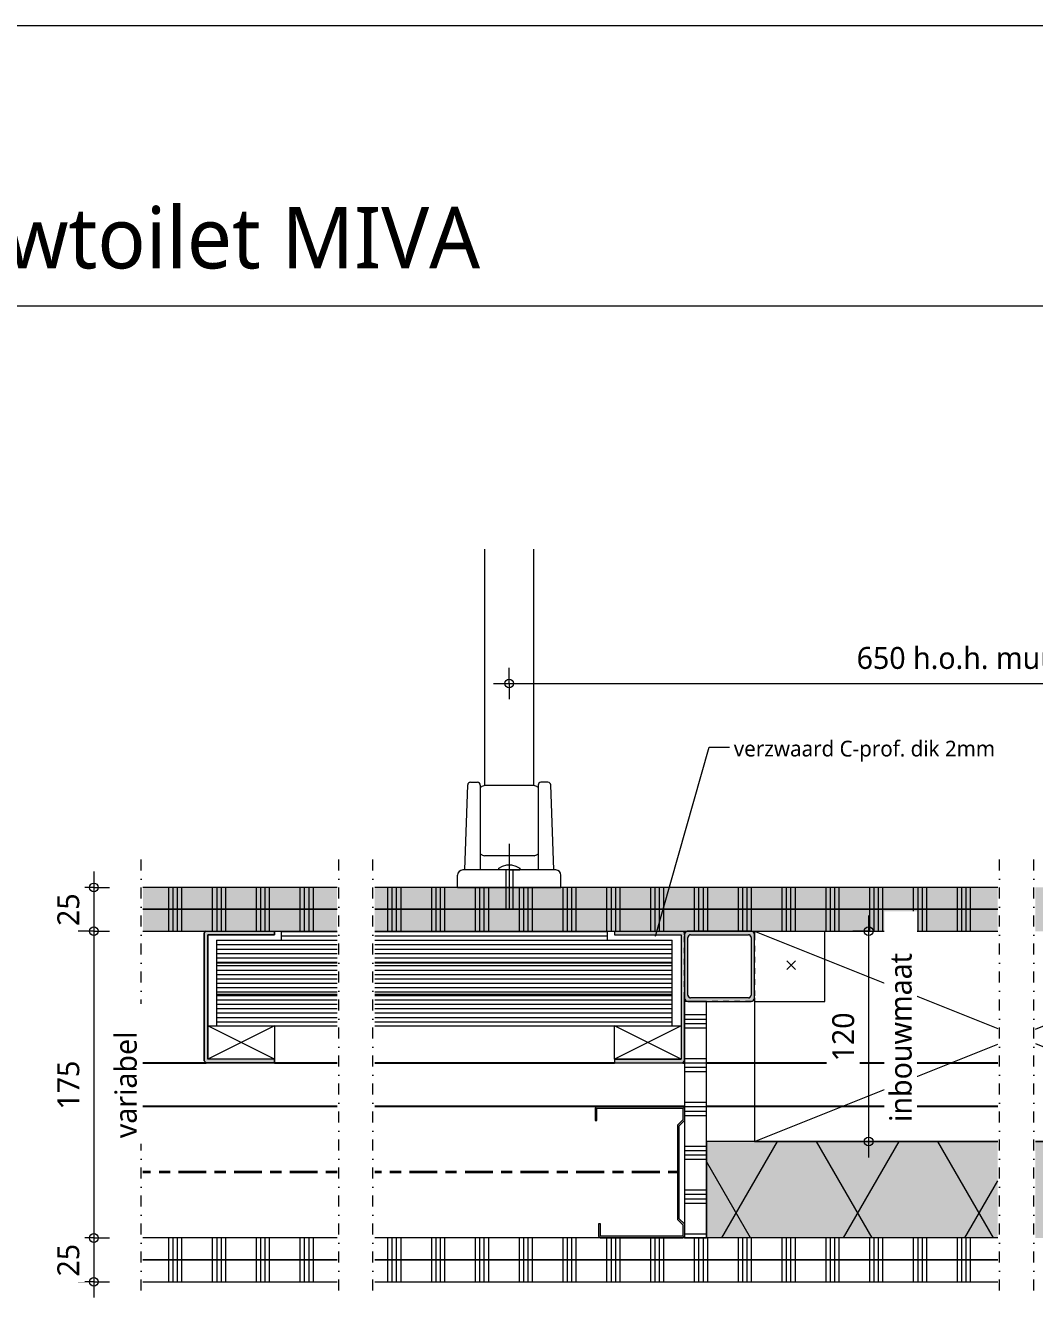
# Model space of a CAD drawing. Header units: millimetres. Extents: x -617 to 12931, y -7813 to -1363.
# Drawn here: x 2331 to 2907, y -5569 to -4843 of the extents above; entities that cross this region are included whole.
import ezdxf

# ---------------------------------------------------------------- set-up
doc = ezdxf.new("R2010")
doc.units = ezdxf.units.MM
for name, pattern in [('Center', [31.750000000000007, 6.350000000000001, -4.762500000000001, 15.875, -4.762500000000001]), ('Dash', [6.35, 3.175, -3.175]), ('Dash dot', [15.875000000000004, 6.350000000000001, -4.762500000000001, 0, -4.762500000000001])]:
    doc.linetypes.add(name, pattern=pattern)
for name, color, linetype, lineweight in [('A-ANNO-DIMS', 211, 'Continuous', 13), ('A-ANNO-DIMS-5', 211, 'Continuous', 13), ('A-ANNO-IDEN', 131, 'Continuous', 18), ('A-DETL', 90, 'Continuous', 13), ('A-DETL-CNTR', 5, 'Center', 35), ('A-DETL-GENF', 92, 'Continuous', 18), ('A-DETL-GENF-HDLN', 1, 'Dash', 18), ('A-DETL-MBND', 5, 'Continuous', 25), ('G-ANNO-TEXT', 231, 'Continuous', 13)]:
    doc.layers.add(name, color=color, linetype=linetype, lineweight=lineweight)
doc.styles.add('Segoe UI_2', font='segoeui.ttf', dxfattribs={"height": 8.999999999999998})
doc.styles.add('Segoe UI_3', font='segoeui.ttf', dxfattribs={"height": 12.5})
doc.styles.add('Segoe UI_6', font='segoeui.ttf', dxfattribs={"height": 35})
doc.dimstyles.new('2_5_mm', dxfattribs={"dimscale": 304.8, "dimtxt": 13.09204931972789, "dimasz": 0.0164041994750656, "dimexe": 0.0295275590551181, "dimexo": 0.0625, "dimgap": 0.0147637795275591, "dimtad": 1, "dimdec": 0, "dimzin": 0, "dimdsep": 46, "dimtxsty": 'Segoe UI_3', "dimblk1": 'DOTBLANK', "dimblk2": 'DOTBLANK', "dimsah": 1, "dimcen": 0.09, "dimdle": 0.0295275590551181, "dimazin": 0, "dimtfac": 1, "dimtdec": 4, "dimtix": 1, "dimtmove": 0, "dimatfit": 3, "dimfxl": 0.0295275590551181, "dimfxlon": 1, "dimtvp": 1, "dimtfill": 1, "dimtolj": 1, "dimtzin": 0, "dimarcsym": 2})

# ---------------------------------------------------------------- blocks, each defined once
blk = doc.blocks.new('42 isolatie - Type 1-3760038-22_1 Principedetails metalstud')
at = {"layer": 'A-DETL-GENF'}
h = blk.add_hatch(color=256, dxfattribs=at)
h.paths.add_polyline_path([(81.23660799293215, -55.80000000000518), (166.5424263737017, -55.80000000000518), (166.5424263737012, -0.8000000000073981), (0.2784116088565995, -0.8000000000073981), (0.2784116088571409, -55.80000000000572)])
h.paths.add_polyline_path([(188.0284116088561, -55.80000000000463), (355.5463128702176, -55.8000000000041), (355.5463128702165, -0.8000000000073981), (188.0284116088556, -0.8000000000068567)])
at = {"layer": 'A-DETL-GENF', "lineweight": 13}
h = blk.add_hatch(dxfattribs=at)
h.set_pattern_fill('FP_2', color=256, style=0, pattern_type=2)
h.set_pattern_definition([(300, (0, -60.8), (-51.96152422706632, -30.00000000000001), []), (240, (0, -60.8), (-51.96152422706632, 29.99999999999999), [])])
h.paths.add_polyline_path([(81.23660799293215, -55.80000000000518), (166.5424263737017, -55.80000000000518), (166.5424263737012, -0.8000000000073981), (0.2784116088538923, -0.8000000000073981), (0.2784116088571409, -55.80000000000572)])
h.paths.add_polyline_path([(188.0284116088561, -55.80000000000463), (355.5463128702176, -55.8000000000041), (355.5463128702149, -0.8000000000073981), (188.0284116088556, -0.8000000000068567)])
at = {"layer": 'A-DETL-GENF'}
for p, q in [((166.5424263736978, -0.8000000000007149), (0.2784116088534862, -0.8000000000007149)), ((0.2784116088534862, -0.8000000000007149), (0.2784116088541686, -55.80000000000005)), ((166.542426373698, -0.8000000000007149), (0.2784116088509144, -0.8000000000007149)), ((355.5463128702135, -0.8000000000007149), (188.0284116088524, -0.8000000000007149)), ((355.5463128702111, -0.8000000000007149), (188.0284116088526, -0.8000000000007149)), ((355.5463128702144, -55.79999999999752), (355.5463128702135, -0.8000000000007149))]:
    blk.add_line(p, q, dxfattribs=at)
blk = doc.blocks.new('20 klos p - Achterliggend-4383761-22_1 Principedetails metalstud')
at = {"layer": 'A-DETL-GENF'}
for p, q in [((0, 120.0000000000004), (0, 117.9999999999968)), ((0, 120.0000000000004), (138.7640147648431, 64.49439409406284)), ((160.2499999999968, 64.0999999999991), (299.9999999999993, 120.0000000000004)), ((299.9999999999993, 117.9999999999944), (299.9999999999993, 120.0000000000004)), ((0, 82.0000000000007), (0, 0)), ((299.9999999999993, 0), (299.9999999999993, 82.0000000000007)), ((0, 0), (138.7640147648431, 55.50560590593755)), ((160.2499999999968, 55.90000000000129), (299.9999999999993, 0)), ((0, 0), (138.7640147648413, 0)), ((160.2499999999968, 0), (299.9999999999993, 0))]:
    blk.add_line(p, q, dxfattribs=at)
blk = doc.blocks.new('40  gipsplaat - vochtbestendig D12_5-2957577-22_1 Principedetails metalstud')
at = {"layer": 'A-DETL-GENF'}
h = blk.add_hatch(color=256, dxfattribs=at)
h.paths.add_polyline_path([(999.0000000000035, -6.4972e-12), (999.0000000000035, 12.49999999999391), (887.2500000000028, 12.49999999999445), (887.2500000000028, -6.4972e-12)])
h.paths.add_polyline_path([(756.089242074614, -7.0386e-12), (865.7640147648486, -6.4972e-12), (865.7640147648486, 12.49999999999445), (510.2500000000025, 12.49999999999391), (510.2500000000025, -6.4972e-12), (638.5455601777691, -7.0386e-12)])
h.paths.add_polyline_path([(403.4581963840786, -7.0386e-12), (488.7640147648482, -6.4972e-12), (488.7640147648482, 12.49999999999391), (133.2500000000027, 12.49999999999391), (133.2500000000027, -7.0386e-12), (285.9145144872336, -6.4972e-12)])
h.paths.add_polyline_path([(111.7640147648478, -7.0386e-12), (111.7640147648478, 12.49999999999391), (1.000000000002479, 12.49999999999445), (1.000000000002479, -6.4972e-12)])
at = {"layer": 'A-DETL-GENF', "lineweight": 13}
h = blk.add_hatch(dxfattribs=at)
h.set_pattern_fill('FP_515', color=256, style=0, pattern_type=2)
h.set_pattern_definition([(90, (-2387.125, 5347.425999999999), (-25, 1.5e-15), []), (90, (-2384.625, 5347.425999999999), (-25, 1.5e-15), []), (90, (-2382.125, 5347.425999999999), (-25, 1.5e-15), []), (90, (-2379.625, 5347.425999999999), (-25, 1.5e-15), [])])
h.paths.add_polyline_path([(999.0000000000035, -6.4972e-12), (999.0000000000035, 12.49999999999391), (887.2500000000028, 12.49999999999445), (887.2500000000028, -6.4972e-12)])
h.paths.add_polyline_path([(756.089242074614, -7.0386e-12), (865.7640147648486, -6.4972e-12), (865.7640147648486, 12.49999999999445), (510.2500000000025, 12.49999999999391), (510.2500000000025, -6.4972e-12), (638.5455601777691, -7.0386e-12)])
h.paths.add_polyline_path([(403.4581963840786, -7.0386e-12), (488.7640147648482, -6.4972e-12), (488.7640147648482, 12.49999999999391), (133.2500000000027, 12.49999999999391), (133.2500000000027, -7.0386e-12), (285.9145144872336, -6.4972e-12)])
h.paths.add_polyline_path([(111.7640147648478, -7.0386e-12), (111.7640147648478, 12.49999999999391), (1.000000000002479, 12.49999999999445), (1.000000000002479, -6.4972e-12)])
at = {"layer": 'A-DETL-GENF'}
for p, q in [((111.7640147648452, 12.50000000000054), (0.9999999999997726, 12.50000000000054)), ((111.7640147648452, 12.50000000000054), (0.9999999999997726, 12.50000000000054)), ((488.7640147648449, 12.50000000000054), (133.2499999999999, 12.50000000000054)), ((488.7640147648447, 12.50000000000054), (133.2499999999999, 12.50000000000054)), ((0.9999999999997251, 0), (111.7640147648452, 0)), ((133.2499999999998, 0), (488.764014764845, 0))]:
    blk.add_line(p, q, dxfattribs=at)
blk = doc.blocks.new('40  gipsplaat - D12_5-2957578-22_1 Principedetails metalstud')
at = {"layer": 'A-DETL-GENF', "lineweight": 13}
h = blk.add_hatch(dxfattribs=at)
h.set_pattern_fill('FP_516', color=256, style=0, pattern_type=2)
h.set_pattern_definition([(90, (-2387.125, 5559.925999999999), (-25, 1.5e-15), []), (90, (-2384.625, 5559.925999999999), (-25, 1.5e-15), []), (90, (-2382.125, 5559.925999999999), (-25, 1.5e-15), []), (90, (-2379.625, 5559.925999999999), (-25, 1.5e-15), [])])
h.paths.add_polyline_path([(999.0000000000045, -6.4972e-12), (999.0000000000045, 12.49999999999391), (887.2500000000041, 12.49999999999445), (887.2500000000041, -6.4972e-12)])
h.paths.add_polyline_path([(865.7640147648495, -7.0386e-12), (865.7640147648495, 12.49999999999337), (510.2500000000036, 12.49999999999445), (510.2500000000036, -6.4972e-12)])
h.paths.add_polyline_path([(488.7640147648492, -6.4972e-12), (488.7640147648492, 12.49999999999445), (133.2500000000038, 12.49999999999391), (133.2500000000038, -7.0386e-12), (403.4581963840796, -7.0386e-12)])
h.paths.add_polyline_path([(111.7640147648488, -7.0386e-12), (111.7640147648488, 12.49999999999391), (1.000000000003562, 12.49999999999445), (1.000000000003562, -6.4972e-12)])
at = {"layer": 'A-DETL-GENF'}
for p, q in [((111.7640147648467, 12.50000000000054), (1.000000000001396, 12.50000000000054)), ((488.7640147648458, 12.50000000000054), (133.2500000000011, 12.50000000000054)), ((1.000000000001417, 0), (111.7640147648467, 0)), ((1.000000000001417, 0), (111.7640147648467, 0)), ((133.2500000000012, 0), (488.7640147648458, 0)), ((133.2500000000013, 0), (488.764014764846, 0))]:
    blk.add_line(p, q, dxfattribs=at)
blk = doc.blocks.new('40  gipsplaat - D12_5-V419-22_1 Principedetails metalstud')
at = {"layer": 'A-DETL-GENF', "lineweight": 13}
h = blk.add_hatch(dxfattribs=at)
h.set_pattern_fill('FP_517', color=256, style=0, pattern_type=2)
h.set_pattern_definition([(90, (-2387.125, 5547.425999999999), (-25, 1.5e-15), []), (90, (-2384.625, 5547.425999999999), (-25, 1.5e-15), []), (90, (-2382.125, 5547.425999999999), (-25, 1.5e-15), []), (90, (-2379.625, 5547.425999999999), (-25, 1.5e-15), [])])
h.paths.add_polyline_path([(999.0000000000045, -7.0386e-12), (999.0000000000045, 12.49999999999391), (887.2500000000041, 12.49999999999391), (887.2500000000041, -7.0386e-12)])
h.paths.add_polyline_path([(865.7640147648495, -7.5801e-12), (865.7640147648495, 12.49999999999337), (510.2500000000036, 12.49999999999391), (510.2500000000036, -7.0386e-12), (739.0140147648492, -7.5801e-12)])
h.paths.add_polyline_path([(403.4581963840796, -7.5801e-12), (488.7640147648492, -7.0386e-12), (488.7640147648492, 12.49999999999391), (133.2500000000038, 12.49999999999445), (133.2500000000038, -6.4972e-12), (322.5000000000047, -6.4972e-12)])
h.paths.add_polyline_path([(111.7640147648488, -6.4972e-12), (111.7640147648488, 12.49999999999445), (1.000000000003562, 12.49999999999391), (1.000000000003562, -7.0386e-12)])
at = {"layer": 'A-DETL-GENF'}
for p, q in [((111.7640147648466, 12.50000000000054), (1.000000000001396, 12.50000000000054)), ((111.7640147648466, 12.50000000000054), (1.000000000001396, 12.50000000000054)), ((262.0000000000008, 12.50000000000054), (133.2500000000011, 12.50000000000054)), ((262.000000000001, 12.50000000000054), (133.250000000001, 12.50000000000054)), ((270.0000000000011, 12.50000000000054), (262.0000000000008, 12.50000000000054)), ((309.0000000000007, 12.50000000000054), (270.0000000000011, 12.50000000000054)), ((310.0000000000012, 12.50000000000054), (309.0000000000015, 12.50000000000054)), ((310.0000000000014, 12.50000000000054), (309.0000000000017, 12.50000000000054)), ((322.5000000000012, 12.50000000000054), (310.0000000000012, 12.50000000000054)), ((488.7640147648458, 12.50000000000054), (322.5000000000012, 12.50000000000054)), ((488.764014764846, 12.50000000000054), (322.5000000000012, 12.50000000000054)), ((1.000000000001417, 0), (111.7640147648467, 0)), ((1.000000000001417, 0), (111.7640147648467, 0)), ((133.2500000000012, 0), (488.7640147648458, 0)), ((133.2500000000013, 0), (488.764014764846, 0))]:
    blk.add_line(p, q, dxfattribs=at)
blk = doc.blocks.new('22 metalstud profiel - 75 mm vert-V369-22_1 Principedetails metalstud')
at = {"layer": 'A-DETL-GENF'}
blk.add_hatch(color=256, dxfattribs=at).paths.add_polyline_path([(37.50000000000393, -0.9999999999846124), (36.50000000000416, 1.51601e-11), (29.50000000000385, 1.51601e-11), (26.50000000000345, -2.999999999986323), (-26.49999999999804, -2.999999999986323), (-29.49999999999681, 1.51601e-11), (-36.49999999999657, 1.51601e-11), (-37.49999999999635, -0.9999999999846124), (-37.49999999999635, -49.99999999998646), (-36.49999999999712, -50.99999999998623), (-29.49999999999708, -50.99999999998623), (-29.49999999999708, -49.99999999998646), (-36.49999999999468, -49.99999999998646), (-36.49999999999441, -0.9999999999846124), (-29.91421356237131, -0.9999999999846124), (-26.91421356237118, -3.999999999986096), (26.91421356237686, -3.999999999986096), (29.91421356237727, -0.9999999999846124), (36.50000000000416, -0.9999999999846124), (36.50000000000416, -47.99999999998692), (29.50000000000412, -47.99999999998692), (29.50000000000412, -48.99999999998669), (36.50000000000497, -48.99999999998669), (37.50000000000366, -47.99999999998692)])
for p, q in [((-36.50000000000012, 0), (-37.49999999999991, -1.000000000000449)), ((-26.50000000000155, -3.00000000000057), (-29.5000000000002, 0)), ((29.50000000000036, 0), (26.50000000000011, -3.00000000000057)), ((37.50000000000009, -1.000000000000195), (36.50000000000036, 0)), ((-37.49999999999991, -1.000000000000449), (-37.49999999999991, -50.00000000000035)), ((-36.49999999999823, -50.00000000000055), (-36.49999999999823, -1.000000000000305)), ((-36.49999999999823, -1.000000000000305), (-29.9142135623747, -1.000000000000305)), ((-29.9142135623747, -1.000000000000305), (-26.91421356237467, -4.000000000000575)), ((-26.91421356237467, -4.000000000000575), (26.91421356237318, -4.000000000000575)), ((26.50000000000011, -3.00000000000057), (-26.50000000000155, -3.00000000000057)), ((26.91421356237318, -4.000000000000575), (29.91421356237345, -1.000000000000322)), ((29.91421356237345, -1.000000000000322), (36.50000000000054, -1.000000000000322)), ((36.50000000000054, -1.000000000000322), (36.50000000000054, -47.99999999999963)), ((37.50000000000009, -48.00000000000047), (37.50000000000009, -1.000000000000195)), ((-37.49999999999991, -50.00000000000035), (-36.50000000000085, -51.00000000000004)), ((-29.50000000000039, -50.00000000000055), (-36.49999999999823, -50.00000000000055)), ((-29.50000000000039, -51.00000000000004), (-29.50000000000039, -50.00000000000055)), ((36.50000000000054, -47.99999999999963), (29.50000000000073, -47.99999999999963)), ((29.50000000000073, -47.99999999999963), (29.50000000000073, -48.99999999999991)), ((29.50000000000073, -48.99999999999991), (36.50000000000138, -48.99999999999991)), ((36.50000000000138, -48.99999999999991), (37.50000000000009, -48.00000000000047)), ((-36.50000000000085, -51.00000000000004), (-29.50000000000039, -51.00000000000004))]:
    blk.add_line(p, q, dxfattribs=at)
blk = doc.blocks.new('40  gipsplaat - D12_5-V426-22_1 Principedetails metalstud')
at = {"layer": 'A-DETL-GENF', "lineweight": 13}
h = blk.add_hatch(dxfattribs=at)
h.set_pattern_fill('FP_523', color=256, style=0, pattern_type=2)
h.set_pattern_definition([(90, (-5409.976, -2719.625), (-25, 1.5e-15), []), (90, (-5412.475999999999, -2719.625), (-25, 1.5e-15), []), (90, (-5414.976, -2719.625), (-25, 1.5e-15), []), (90, (-5417.476, -2719.625), (-25, 1.5e-15), [])])
h.paths.add_polyline_path([(134.9501884004681, 3.2486e-12), (5.9558e-12, 3.79e-12), (5.9558e-12, -12.48598523515265), (134.9501884004681, -12.49999999999716)])
at = {"layer": 'A-DETL-GENF'}
for p, q in [((134.9501884004619, 0), (0, 0)), ((0, 0), (0, -12.48598523515512)), ((134.9501884004616, 0), (0, 0)), ((0, 0), (0, -12.48598523515626)), ((134.9501884004619, -12.50000000000054), (134.9501884004619, 0)), ((134.9501884004616, -12.50000000000054), (134.9501884004616, 0)), ((0, -12.50000000000054), (33.95018840046163, -12.50000000000054)), ((33.95018840046163, -12.50000000000054), (134.9501884004619, -12.50000000000054)), ((33.95018840046156, -12.50000000000054), (134.9501884004616, -12.50000000000054))]:
    blk.add_line(p, q, dxfattribs=at)
blk = doc.blocks.new('00 schroef gevelplaat torx s l - 70mm-2144020-22_1 Principedetails metalstud')
at = {"layer": 'A-DETL-GENF'}
for p, q in [((-14.99999999999997, 0), (22.45018840046048, 0)), ((-2.917295455932634, 1.283451795577292), (-2.263845205307029, 3.765789747237711)), ((-2.917295455932634, -1.283452868462546), (-2.917295455932634, 1.283451795577292)), ((-2.263845205307031, 3.765789747237703), (-0.9999999999988183, 6.000000000000802)), ((-0.9999999999988183, 6.000000000000802), (0, 6.000000000000802)), ((0, 6.000000000000802), (-0.9999999999988183, 6.000000000000802)), ((0, 6.000000000000802), (0, 0)), ((0, 0), (0, 6.000000000000802)), ((0, 1.999999999999545), (22.45018840046041, 1.999999999999545)), ((0, 0), (0, -6.000000000000802)), ((-2.263844728469874, -3.765790939331476), (-2.917295455932636, -1.283452868462547)), ((-0.9999993443489024, -6.000000000000802), (-2.263844728469877, -3.76579093933147)), ((0, -6.000000000000802), (-0.9999993443489024, -6.000000000000802)), ((0, -1.999999999999536), (22.45018840046054, -1.999999999999536))]:
    blk.add_line(p, q, dxfattribs=at)
blk = doc.blocks.new('20 klos p - Achterliggend-4383765-22_1 Principedetails metalstud')
at = {"layer": 'A-DETL-GENF'}
for p, q in [((0, 0), (38.00000000000014, -19.00000000000157)), ((0, -19.00000000000157), (38.00000000000014, 0)), ((38.00000000000014, 0), (38.00000000000014, -19.00000000000157)), ((5.000000000000381, -19.00000000000157), (0, -19.00000000000157))]:
    blk.add_line(p, q, dxfattribs=at)
blk = doc.blocks.new('20 klos p - Achterliggend-V433-22_1 Principedetails metalstud')
at = {"layer": 'A-DETL-GENF'}
for p, q in [((0, -19.00000000000157), (0, 0)), ((0, 0), (38.00000000000014, -19.00000000000157)), ((0, -19.00000000000157), (38.00000000000014, 0)), ((38.00000000000014, -19.00000000000157), (32.99999999999978, -19.00000000000157))]:
    blk.add_line(p, q, dxfattribs=at)
blk = doc.blocks.new('40 multiplex - D18-4245318-22_1 Principedetails metalstud')
at = {"layer": 'A-DETL-GENF', "lineweight": 13}
h = blk.add_hatch(dxfattribs=at)
h.set_pattern_fill('FP_528', color=256, style=0, pattern_type=2)
h.set_pattern_definition([(0, (-2440.139, 5395.925999999999), (0, 2.5), [])])
h.paths.add_polyline_path([(68.75000000000333, -18.00000000000782), (68.75000000000333, -7.0386e-12), (2.7072e-12, -6.4972e-12), (2.7072e-12, -18.00000000000728)])
h.paths.add_polyline_path([(90.23598523515825, -18.00000000000782), (260.0000000000026, -18.00000000000782), (260.0000000000026, -6.4972e-12), (90.23598523515825, -7.0386e-12)])
for p, q in [((0, 0), (0, -18.00000000000069)), ((259.9999999999999, -18.00000000000069), (259.9999999999999, 0)), ((0, -18.00000000000069), (68.75000000000065, -18.00000000000069)), ((90.23598523515525, -18.00000000000069), (259.9999999999999, -18.00000000000069))]:
    blk.add_line(p, q, dxfattribs=at)
blk = doc.blocks.new('40 multiplex - D18-V434-22_1 Principedetails metalstud')
at = {"layer": 'A-DETL-GENF', "lineweight": 13}
h = blk.add_hatch(dxfattribs=at)
h.set_pattern_fill('FP_529', color=256, style=0, pattern_type=2)
h.set_pattern_definition([(0, (-2440.139, 5377.925999999999), (0, 2.5), [])])
h.paths.add_polyline_path([(68.75000000000333, -18.00000000000728), (68.75000000000333, -6.4972e-12), (2.7072e-12, -5.9558e-12), (2.7072e-12, -18.00000000000673)])
h.paths.add_polyline_path([(90.23598523515825, -18.00000000000728), (260.0000000000026, -18.00000000000673), (260.0000000000026, -5.9558e-12), (90.23598523515825, -6.4972e-12)])
for p, q in [((0, 0), (0, -18.00000000000069)), ((259.9999999999999, -18.00000000000069), (259.9999999999999, 0)), ((0, -18.00000000000069), (68.75000000000065, -18.00000000000069)), ((90.23598523515525, -18.00000000000069), (259.9999999999999, -18.00000000000069))]:
    blk.add_line(p, q, dxfattribs=at)
blk = doc.blocks.new('40 multiplex - D18-V435-22_1 Principedetails metalstud')
at = {"layer": 'A-DETL-GENF', "lineweight": 13}
h = blk.add_hatch(dxfattribs=at)
h.set_pattern_fill('FP_530', color=256, style=0, pattern_type=2)
h.set_pattern_definition([(0, (-2440.139, 5359.925999999999), (0, 2.5), [])])
h.paths.add_polyline_path([(68.75000000000333, -18.00000000000728), (68.75000000000333, -6.4972e-12), (37.0437405380318, -6.4972e-12), (37.0437405380318, -5.142857142863012), (2.7072e-12, -5.14285714286247), (2.7072e-12, -18.00000000000673), (37.0437405380318, -18.00000000000728)])
h.paths.add_polyline_path([(90.23598523515825, -18.00000000000728), (260.0000000000026, -18.00000000000728), (260.0000000000026, -5.142857142863554), (222.9562594619757, -5.142857142863554), (222.9562594619757, -5.9558e-12), (90.23598523515825, -6.4972e-12)])
for p, q in [((0, -5.142857142856858), (0, -18.00000000000069)), ((259.9999999999999, -18.00000000000069), (259.9999999999999, -5.142857142857705)), ((0, -18.00000000000069), (68.75000000000065, -18.00000000000069)), ((90.23598523515525, -18.00000000000069), (259.9999999999999, -18.00000000000069))]:
    blk.add_line(p, q, dxfattribs=at)
blk = doc.blocks.new('22 verzwaard metalstud profiel - 75 mm-V436-22_1 Principedetails metalstud')
at = {"layer": 'A-DETL-GENF'}
blk.add_hatch(color=256, dxfattribs=at).paths.add_polyline_path([(37.50000000000664, -39.99999999999741), (37.50000000000664, -0.9999999999970653), (36.50000000000686, 2.7072e-12), (-36.5140147648373, -0.0140147648412622), (-37.4999999999931, -0.9999999999970653), (-37.4999999999931, -39.99999999999632), (-35.4999999999941, -39.99999999999632), (-35.49999999999302, -1.999999999997379), (35.50000000000709, -1.999999999997379), (35.50000000000601, -39.99999999999741)])
for p, q in [((-36.50000000000021, 0), (-37.49999999999992, -0.9999999999998994)), ((-37.49999999999992, -0.9999999999998994), (-36.50000000000021, 0)), ((-35.49999999999795, 0), (-36.50000000000022, 0)), ((-35.49999999999794, 0), (-36.50000000000021, 0)), ((36.50000000000027, 0), (0.5000000000007365, 0)), ((36.50000000000027, 0), (0.5000000000007409, 0)), ((37.50000000000009, -0.9999999999999037), (36.50000000000027, 0)), ((-35.49999999999992, -2.000000000000059), (35.50000000000007, -2.000000000000059)), ((-35.49999999999992, -39.9999999999997), (-35.49999999999992, -2.000000000000061)), ((-35.49999999999992, -39.9999999999997), (-35.49999999999992, -2.000000000000061)), ((-35.49999999999992, -2.000000000000059), (35.50000000000007, -2.000000000000059)), ((35.50000000000007, -2.000000000000061), (35.50000000000007, -39.9999999999997)), ((35.50000000000007, -39.9999999999997), (35.50000000000007, -2.000000000000061)), ((37.50000000000009, -0.9999999999999037), (36.50000000000027, -4.2e-15)), ((37.50000000000009, -39.9999999999997), (37.50000000000009, -0.9999999999998994)), ((37.50000000000009, -39.9999999999997), (37.50000000000009, -0.9999999999999079)), ((-37.49999999999992, -39.9999999999997), (-35.49999999999992, -39.9999999999997)), ((-37.49999999999992, -39.9999999999997), (-35.49999999999992, -39.9999999999997)), ((35.50000000000007, -39.9999999999997), (37.50000000000009, -39.9999999999997)), ((35.50000000000007, -39.9999999999997), (37.50000000000009, -39.9999999999997))]:
    blk.add_line(p, q, dxfattribs=at)
blk = doc.blocks.new('22 verzwaard metalstud profiel - 75 mm-V437-22_1 Principedetails metalstud')
at = {"layer": 'A-DETL-GENF'}
blk.add_hatch(color=256, dxfattribs=at).paths.add_polyline_path([(37.50000000000664, 1.000000000001938), (37.50000000000664, 40.00000000000227), (35.50000000000655, 40.00000000000227), (35.50000000000763, 2.000000000002252), (-35.49999999999247, 2.000000000002252), (-35.49999999999356, 40.00000000000119), (-37.4999999999931, 40.00000000000119), (-37.4999999999931, 1.000000000001938), (-36.49999999999333, 2.1657e-12), (36.50000000000686, 2.1657e-12)])
for p, q in [((-35.49999999999992, 39.9999999999997), (-37.49999999999992, 39.9999999999997)), ((-37.49999999999992, 39.9999999999997), (-35.49999999999992, 39.9999999999997)), ((-35.49999999999992, 2.000000000000061), (-35.49999999999992, 39.9999999999997)), ((-35.49999999999992, 39.9999999999997), (-35.49999999999992, 2.000000000000061)), ((37.50000000000009, 39.9999999999997), (35.50000000000007, 39.9999999999997)), ((35.50000000000007, 39.9999999999997), (35.50000000000007, 2.000000000000061)), ((35.50000000000007, 39.9999999999997), (35.50000000000007, 2.000000000000061)), ((35.50000000000007, 39.9999999999997), (37.50000000000009, 39.9999999999997)), ((37.50000000000009, 0.9999999999998994), (37.50000000000009, 39.9999999999997)), ((37.50000000000009, 39.9999999999997), (37.50000000000009, 0.9999999999999079)), ((-37.49999999999992, 0.9999999999998994), (-36.50000000000021, 0)), ((-37.49999999999992, 0.9999999999998994), (-36.50000000000021, 0)), ((-36.50000000000021, 0), (36.50000000000027, 0)), ((36.50000000000027, 0), (-36.50000000000021, 0)), ((35.50000000000007, 2.000000000000059), (-35.49999999999992, 2.000000000000059)), ((-35.49999999999992, 2.000000000000059), (35.50000000000007, 2.000000000000059)), ((36.50000000000027, 4.2e-15), (37.50000000000009, 0.9999999999999037)), ((37.50000000000009, 0.9999999999999037), (36.50000000000027, -1e-16))]:
    blk.add_line(p, q, dxfattribs=at)
blk = doc.blocks.new('40  gipsplaat - vochtbestendig D12_5-V438-22_1 Principedetails metalstud')
at = {"layer": 'A-DETL-GENF'}
h = blk.add_hatch(color=256, dxfattribs=at)
h.paths.add_polyline_path([(999.0000000000035, -6.4972e-12), (999.0000000000035, 12.49999999999445), (887.2500000000028, 12.49999999999499), (887.2500000000028, -5.9558e-12)])
h.paths.add_polyline_path([(687.2500000000035, -6.4972e-12), (865.7640147648486, -5.9558e-12), (865.7640147648486, 12.49999999999499), (510.2500000000025, 12.49999999999445), (510.2500000000025, -6.4972e-12), (686.8882285676566, -6.4972e-12)])
h.paths.add_polyline_path([(403.4581963840786, -7.0386e-12), (488.7640147648482, -6.4972e-12), (488.7640147648482, 12.49999999999445), (133.2500000000027, 12.49999999999445), (133.2500000000027, -6.4972e-12), (348.5176380902073, -5.9558e-12)])
h.paths.add_polyline_path([(111.7640147648478, -6.4972e-12), (111.7640147648478, 12.49999999999445), (1.000000000002479, 12.49999999999445), (1.000000000002479, -5.9558e-12)])
at = {"layer": 'A-DETL-GENF', "lineweight": 13}
h = blk.add_hatch(dxfattribs=at)
h.set_pattern_fill('FP_531', color=256, style=0, pattern_type=2)
h.set_pattern_definition([(90, (-2387.125, 5359.925999999999), (-25, 1.5e-15), []), (90, (-2384.625, 5359.925999999999), (-25, 1.5e-15), []), (90, (-2382.125, 5359.925999999999), (-25, 1.5e-15), []), (90, (-2379.625, 5359.925999999999), (-25, 1.5e-15), [])])
h.paths.add_polyline_path([(999.0000000000035, -6.4972e-12), (999.0000000000035, 12.49999999999445), (887.2500000000028, 12.49999999999499), (887.2500000000028, -5.9558e-12)])
h.paths.add_polyline_path([(688.0000000000044, -6.4972e-12), (865.7640147648486, -5.9558e-12), (865.7640147648486, 12.49999999999499), (510.2500000000025, 12.49999999999445), (510.2500000000025, -6.4972e-12), (687.2500000000035, -6.4972e-12)])
h.paths.add_polyline_path([(403.4581963840786, -7.0386e-12), (488.7640147648482, -6.4972e-12), (488.7640147648482, 12.49999999999445), (133.2500000000027, 12.49999999999445), (133.2500000000027, -6.4972e-12), (348.5176380902073, -5.9558e-12)])
h.paths.add_polyline_path([(111.7640147648478, -6.4972e-12), (111.7640147648478, 12.49999999999445), (1.000000000002479, 12.49999999999445), (1.000000000002479, -5.9558e-12)])
at = {"layer": 'A-DETL-GENF'}
for p, q in [((111.7640147648452, 12.50000000000054), (0.9999999999997726, 12.50000000000054)), ((111.7640147648452, 12.50000000000054), (0.9999999999997726, 12.50000000000054)), ((488.7640147648449, 12.50000000000054), (133.2499999999999, 12.50000000000054)), ((488.7640147648447, 12.50000000000054), (133.2499999999999, 12.50000000000054)), ((0.9999999999997251, 0), (111.7640147648452, 0)), ((0.999999999999725, 0), (111.7640147648452, 0)), ((133.2499999999998, 0), (312.0000000000007, 0)), ((133.2499999999998, 0), (312.0000000000006, 0)), ((312.0000000000007, 0), (347.9999999999993, 0)), ((347.9999999999993, 0), (488.764014764845, 0)), ((347.9999999999992, 0), (488.7640147648449, 0))]:
    blk.add_line(p, q, dxfattribs=at)
blk = doc.blocks.new('00 afbreeklijn 1 s l - Type 1-2338424-22_1 Principedetails metalstud')
at = {"layer": 'A-DETL-GENF', "linetype": 'Dash dot'}
for p, q in [((229.9999999999994, 0), (-19.99999999999948, 0)), ((229.9999999999986, -19.48598523515462), (-20.00000000000012, -19.48598523515462))]:
    blk.add_line(p, q, dxfattribs=at)
blk = doc.blocks.new('00 afbreeklijn 1 s l - Type 1-2338425-22_1 Principedetails metalstud')
at = {"layer": 'A-DETL-GENF', "linetype": 'Dash dot'}
blk.add_line((229.9999999999994, 0), (-19.99999999999948, 0), dxfattribs=at)
blk = doc.blocks.new('28 kokerprofiel - 40x40x2-4433244-22_1 Principedetails metalstud')
at = {"layer": 'A-DETL-GENF', "linetype": 'Dash'}
h = blk.add_hatch(color=256, dxfattribs=at)
h.paths.add_polyline_path([(18.00000000001323, -20.00000000000385), (18.51763809021794, -19.93185165258219), (19.000000000013, -19.73205080757244), (19.41421356238534, -19.41421356237695), (19.73205080758057, -19.0000000000038), (19.93185165259005, -18.51763809020846), (20.00000000001278, -17.95845402223338), (20.00000000001278, 17.99999999999591), (19.93185165259005, 18.51763809020089), (19.73205080758057, 18.99999999999649), (19.41421356238534, 19.41421356236964), (19.000000000013, 19.73205080756541), (18.51763809021794, 19.93185165257461), (18.00000000001323, 19.99999999999653), (-17.99999999998724, 19.99999999999653), (-18.51763809019195, 19.93185165257461), (-18.99999999998702, 19.73205080756541), (-19.41421356236151, 19.41421356236964), (-19.73205080755674, 18.99999999999649), (-19.93185165256622, 18.51763809020143), (-19.99999999998679, 17.99999999999591), (-19.99999999998679, -18.00000000000294), (-19.93185165256622, -18.51763809020846), (-19.73205080755674, -19.00000000000326), (-19.41421356236151, -19.41421356237668), (-18.99999999998702, -19.73205080757244), (-18.51763809019195, -19.93185165258165), (-17.99999999998724, -20.00000000000385)])
h.paths.add_polyline_path([(16.50000000000924, -18.00000000000294), (-16.88822856764003, -17.94888873943589), (-17.24999999998525, -17.79903810567906), (-17.56066017176667, -17.56066017178209), (-17.79903810566254, -17.2500000000023), (-17.94888873941911, -16.88822856765628), (-17.99999999998724, -16.50000000000247), (-17.94888873941911, 16.88822856764869), (-17.79903810566254, 17.24999999999527), (-17.56066017176667, 17.56066017177479), (-17.24999999998525, 17.79903810567148), (-16.88822856764003, 17.94888873942859), (-16.49999999998542, 17.99999999999591), (16.88822856766385, 17.94888873942804), (17.25000000001124, 17.79903810567121), (17.56066017179049, 17.56066017177479), (17.79903810568853, 17.24999999999472), (17.9488887394451, 16.88822856764842), (18.00000000001323, 16.49999999999462), (17.9488887394451, -16.88822856765465), (17.79903810568637, -17.25000000000095), (17.56066017179049, -17.56066017178074), (17.25000000000907, -17.7990381056777), (16.81557303150931, -17.95845402223338)])
at = {"layer": 'A-DETL-GENF'}
for p, q in [((-20, 17.99999999999933), (-20, -17.99999999999943)), ((17.99999999999966, 20), (-17.9999999999997, 20)), ((-17.99999999999984, -16.49999999999879), (-17.99999999999984, 16.49999999999853)), ((-16.49999999999903, 17.99999999999933), (16.49999999999845, 17.99999999999933)), ((17.99999999999966, 16.49999999999812), (17.99999999999966, -16.49999999999743)), ((20.00000000000023, -17.99999999999943), (20.00000000000023, 17.99999999999933)), ((-17.9999999999997, -20.00000000000037), (17.99999999999966, -20.00000000000037)), ((16.49999999999767, -17.99999999999943), (-16.49999999999919, -17.99999999999943))]:
    blk.add_line(p, q, dxfattribs=at)
for centre, radius, start, end in [((-17.99999999999969, 17.99999999999969), 2.000000000000312, 89.99999999999969, 180.0000000000044), ((-16.49999999999904, 16.49999999999853), 1.499999999999996, 90, 179.9999999999999), ((16.49999999999845, 16.49999999999812), 1.499999999999996, 359.9999999999994, 90.00000000000014), ((17.99999999999956, 17.99999999999933), 2.000000000000675, 359.9999999999992, 89.99999999999962), ((-17.99999999999905, -17.99999999999942), 2.000000000000954, 180.0000000000002, 269.9999999999926), ((-16.4999999999992, -16.49999999999879), 1.499999999999996, 180.0000000000001, 270.0000000000003), ((16.49999999999767, -16.49999999999744), 1.499999999999991, 269.9999999999998, 6.107e-13), ((17.99999999999966, -17.9999999999998), 2.000000000000566, 269.9999999999992, 359.9999999999996)]:
    blk.add_arc(centre, radius, start, end, dxfattribs=at)
at = {"layer": 'A-DETL-GENF-HDLN'}
for p, q in [((-20, -18.00000000000038), (-20, 17.99999999999983)), ((-17.99999999999982, 20), (18.00000000000002, 20)), ((-17.9999999999997, -16.49999999999991), (-17.9999999999997, 16.49999999999933)), ((-16.49999999999969, 17.99999999999933), (16.50000000000003, 17.99999999999933)), ((17.99999999999966, 16.4999999999997), (17.99999999999966, -16.49999999999959)), ((20.00000000000023, 17.99999999999979), (20.00000000000023, -17.99999999999994)), ((17.99999999999981, -20.00000000000037), (-18.00000000000001, -20.00000000000037)), ((16.49999999999982, -17.99999999999943), (-16.50000000000017, -17.99999999999943))]:
    blk.add_line(p, q, dxfattribs=at)
for centre, radius, start, end in [((-17.99999999999982, 17.99999999999982), 2.000000000000175, 89.99999999999984, 179.9999999999998), ((-16.4999999999997, 16.49999999999933), 1.499999999999995, 89.99999999999991, 179.9999999999996), ((16.50000000000003, 16.4999999999997), 1.500000000000001, 359.9999999999996, 90.00000000000007), ((18.00000000000002, 17.99999999999979), 2.00000000000022, 359.9999999999996, 90.00000000000006), ((-18.00000000000001, -18.00000000000038), 1.999999999999993, 179.9999999999997, 269.9999999999994), ((-16.50000000000018, -16.4999999999999), 1.500000000000001, 179.9999999999998, 269.9999999999996), ((16.49999999999982, -16.49999999999959), 1.499999999999998, 269.9999999999996, 6.36e-14), ((17.99999999999981, -17.99999999999994), 2.00000000000042, 269.9999999999996, 5.09e-14)]:
    blk.add_arc(centre, radius, start, end, dxfattribs=at)
blk = doc.blocks.new('DIMBLOCK252-22_1 Principedetails metalstud')
at = {"layer": 'A-ANNO-DIMS-5'}
for p, q in [((2370.081045269515, -5325.926135153673), (2370.081045269515, -5359.926135153672)), ((2370.081045269515, -5334.926135153672), (2361.081045269514, -5334.926135153672)), ((2370.081045269515, -5334.926135153672), (2379.081045269515, -5334.926135153672)), ((2370.081045269514, -5359.926135153672), (2361.081045269514, -5359.926135153672)), ((2370.081045269514, -5359.926135153672), (2379.081045269514, -5359.926135153672))]:
    blk.add_line(p, q, dxfattribs=at)
for centre in [(2370.081045269515, -5334.926135153672), (2370.081045269515, -5359.926135153672)]:
    blk.add_circle(centre, 2.5, dxfattribs=at)
at = {"layer": 'A-ANNO-DIMS-5', "color": 0, "insert": (2349.272449103775, -5356.947625568019), "char_height": 12.5, "width": 22.85157699443414, "attachment_point": 1, "rotation": 90, "line_spacing_factor": 1.142578849721707, "style": 'Segoe UI_3', "bg_fill": 3, "box_fill_scale": 1.25, "bg_fill_color": 9, "bg_fill_true_color": 13158600, "bg_fill_transparency": 0}
blk.add_mtext('25', dxfattribs=at)
blk = doc.blocks.new('_DotBlank')
at = {"color": 0, "linetype": 'ByBlock', "lineweight": -2}
blk.add_line((-0.5, 0), (-1, 0), dxfattribs=at)
blk.add_circle((0, 0), 0.5, dxfattribs=at)
blk = doc.blocks.new('DIMBLOCK253-22_1 Principedetails metalstud')
at = {"layer": 'A-ANNO-DIMS-5'}
for p, q in [((2370.081045269514, -5359.926135153672), (2361.081045269514, -5359.926135153672)), ((2370.081045269515, -5359.926135153672), (2370.081045269513, -5534.926135153671)), ((2370.081045269514, -5359.926135153672), (2379.081045269514, -5359.926135153672)), ((2370.081045269513, -5534.926135153671), (2361.081045269513, -5534.926135153671)), ((2370.081045269513, -5534.926135153671), (2379.081045269513, -5534.926135153671))]:
    blk.add_line(p, q, dxfattribs=at)
for centre in [(2370.081045269515, -5359.926135153672), (2370.081045269513, -5534.926135153671)]:
    blk.add_circle(centre, 2.5, dxfattribs=at)
at = {"layer": 'A-ANNO-DIMS-5', "color": 0, "char_height": 12.5, "attachment_point": 1, "line_spacing_factor": 1.142578849721707, "style": 'Segoe UI_3', "bg_fill": 3, "box_fill_scale": 1.25, "bg_fill_color": 9, "bg_fill_true_color": 13158600, "bg_fill_transparency": 0}
for s, insert, width, rotation in [('variabel', (2382.076175139644, -5478.013923109763), 73.41069109461965, 89.99999999999963), ('175', (2349.272449103775, -5461.708370775195), 34.2773654916512, 90)]:
    blk.add_mtext(s, dxfattribs=dict(at, insert=insert, width=width, rotation=rotation))
blk = doc.blocks.new('DIMBLOCK254-22_1 Principedetails metalstud')
at = {"layer": 'A-ANNO-DIMS-5'}
for p, q in [((2370.081045269513, -5534.926135153671), (2361.081045269513, -5534.926135153671)), ((2370.081045269513, -5534.926135153671), (2370.081045269513, -5568.926135153673)), ((2370.081045269513, -5534.926135153671), (2379.081045269513, -5534.926135153671)), ((2370.081045269513, -5559.926135153673), (2361.081045269513, -5559.926135153673)), ((2370.081045269513, -5559.926135153673), (2379.081045269513, -5559.926135153673))]:
    blk.add_line(p, q, dxfattribs=at)
for centre in [(2370.081045269513, -5534.926135153671), (2370.081045269513, -5559.926135153673)]:
    blk.add_circle(centre, 2.5, dxfattribs=at)
at = {"layer": 'A-ANNO-DIMS-5', "color": 0, "insert": (2349.272449103774, -5556.947625568019), "char_height": 12.5, "width": 22.85157699443414, "attachment_point": 1, "rotation": 90, "line_spacing_factor": 1.142578849721707, "style": 'Segoe UI_3', "bg_fill": 3, "box_fill_scale": 1.25, "bg_fill_color": 9, "bg_fill_true_color": 13158600, "bg_fill_transparency": 0}
blk.add_mtext('25', dxfattribs=at)
blk = doc.blocks.new('DIMBLOCK256-22_1 Principedetails metalstud')
at = {"layer": 'A-ANNO-DIMS-5'}
for p, q in [((2812.227575043815, -5488.926135153673), (2812.227575043815, -5350.926135153674)), ((2812.227575043815, -5359.926135153673), (2803.227575043815, -5359.926135153673)), ((2812.227575043815, -5359.926135153673), (2821.227575043815, -5359.926135153673)), ((2812.227575043815, -5479.926135153673), (2803.227575043815, -5479.926135153673)), ((2812.227575043815, -5479.926135153673), (2821.227575043815, -5479.926135153673))]:
    blk.add_line(p, q, dxfattribs=at)
for centre in [(2812.227575043815, -5359.926135153673), (2812.227575043815, -5479.926135153673)]:
    blk.add_circle(centre, 2.499999999999545, dxfattribs=at)
at = {"layer": 'A-ANNO-DIMS-5', "color": 0, "insert": (2791.418978878076, -5434.208370775196), "char_height": 12.5, "width": 34.2773654916512, "attachment_point": 1, "rotation": 90, "line_spacing_factor": 1.142578849721707, "style": 'Segoe UI_3', "bg_fill": 3, "box_fill_scale": 1.25, "bg_fill_color": 9, "bg_fill_true_color": 13158600, "bg_fill_transparency": 0}
blk.add_mtext('120', dxfattribs=at)
at = {"layer": 'A-ANNO-DIMS-5', "color": 0, "insert": (2824.222704913945, -5468.723773527205), "char_height": 12.5, "width": 117.1143320964749, "attachment_point": 1, "rotation": 90, "line_spacing_factor": 1.142578849721707, "style": 'Segoe UI_3', "bg_fill": 3, "box_fill_scale": 1.25, "bg_fill_color": 9, "bg_fill_true_color": 13158600, "bg_fill_transparency": 0}
blk.add_mtext('inbouwmaat', dxfattribs=at)
blk = doc.blocks.new('DIMBLOCK262-22_1 Principedetails metalstud')
at = {"layer": 'A-ANNO-DIMS-5'}
for p, q in [((2607.12513718562, -5218.574676890196), (2607.12513718562, -5209.574676890196)), ((3187.139151950464, -5218.574676890196), (3187.139151950464, -5209.574676890196)), ((2598.125137185621, -5218.574676890196), (3196.139151950464, -5218.574676890196)), ((2607.12513718562, -5218.574676890196), (2607.12513718562, -5227.574676890196)), ((3187.139151950464, -5218.574676890196), (3187.139151950464, -5227.574676890196))]:
    blk.add_line(p, q, dxfattribs=at)
for centre in [(2607.12513718562, -5218.574676890196), (3187.139151950464, -5218.574676890196)]:
    blk.add_circle(centre, 2.5, dxfattribs=at)
at = {"layer": 'A-ANNO-DIMS-5', "color": 0, "insert": (2805.368780699767, -5197.766080724457), "char_height": 12.5, "width": 220.232073283859, "attachment_point": 1, "line_spacing_factor": 1.142578849721707, "style": 'Segoe UI_3', "bg_fill": 3, "box_fill_scale": 1.25, "bg_fill_color": 9, "bg_fill_true_color": 13158600, "bg_fill_transparency": 0}
blk.add_mtext('650 h.o.h. muurbeugels', dxfattribs=at)

msp = doc.modelspace()

# ---------------------------------------------------------------- linework, layer by layer
at = {"layer": 'A-ANNO-IDEN'}
for p, q in [((2690.577805977586, -5362.683431509726), (2721.143491821194, -5254.928590163106)), ((2721.143491821194, -5254.928590163106), (2735.238977606918, -5254.928590163106))]:
    msp.add_line(p, q, dxfattribs=at)
at = {"layer": 'A-DETL', "lineweight": 18}
for p, q in [((-589.2884447749342, -4843.151115558362), (3610.711555225066, -4843.151115558375)), ((1560.711555225065, -5003.151115558368), (3560.711555225067, -5003.151115558376)), ((2477.182892488492, -5365.068992296533), (2477.182892488492, -5359.926135153675)), ((2663.095411412436, -5359.926135153675), (2663.095411412436, -5365.068992296533)), ((2787.125137185621, -5399.975946753212), (2787.125137185621, -5359.926135153673)), ((2440.139151950464, -5365.068992296533), (2477.182892488492, -5365.068992296533)), ((2663.095411412436, -5365.068992296533), (2700.139151950464, -5365.068992296533)), ((2770.537412539943, -5376.788648781016), (2765.537412539943, -5381.788648781016)), ((2765.537412539942, -5376.788648781016), (2770.537412539943, -5381.788648781016)), ((2747.12513718562, -5399.975946753212), (2787.125137185621, -5399.975946753212))]:
    msp.add_line(p, q, dxfattribs=at)
at = {"layer": 'A-DETL'}
for p, q in [((2593.12513718562, -5276.87786108136), (2593.125137185619, -5141.87786108136)), ((2621.12513718562, -5276.872609606426), (2621.125137185621, -5141.87786108136)), ((2585.01800900153, -5274.975946753213), (2589.024975488454, -5274.975946753213)), ((2629.232265369709, -5274.975946753213), (2625.225298882784, -5274.975946753213)), ((2581.752117948326, -5324.975946753212), (2583.445114332858, -5276.494873478704)), ((2590.62513718562, -5276.576108450377), (2590.62513718562, -5324.975946753212)), ((2621.281926985262, -5276.872609606426), (2593.12513718562, -5276.872609606426)), ((2623.625137185619, -5276.576108450377), (2623.625137185619, -5324.975946753212)), ((2632.498156422914, -5324.975946753212), (2630.805160038382, -5276.494873478704)), ((2621.281926985262, -5316.872609606427), (2592.968347385977, -5316.872609606427)), ((2633.695626627046, -5324.975946753212), (2580.554647744193, -5324.975946753212)), ((2577.625137185619, -5334.975946753212), (2577.625137185619, -5327.905457311786)), ((2636.625137185621, -5334.975946753212), (2636.625137185621, -5327.905457311786)), ((2577.625137185619, -5334.975946753212), (2636.625137185621, -5334.975946753212))]:
    msp.add_line(p, q, dxfattribs=at)
for centre, radius, start, end in [((2585.01800900153, -5276.549800170863), 1.57385341765062, 90, 178.0000000000213), ((2589.024975488454, -5276.576108450377), 1.600161697165276, 0, 90), ((2625.225298882784, -5276.576108450377), 1.600161697164821, 90, 180), ((2629.232265369709, -5276.549800170863), 1.57385341765062, 1.999999999978666, 90), ((2592.968347385977, -5279.215819806784), 2.343210200357288, 86.1633357341943, 143.4372105432468), ((2621.281926985262, -5279.215819806784), 2.343210200357288, 36.56278945675313, 90), ((2592.968347385977, -5314.529399406069), 2.343210200357288, 216.5627894567557, 269.9999999999997), ((2621.281926985262, -5314.529399406069), 2.343210200357288, 269.9999999999997, 323.4372105432436), ((2580.554647744193, -5327.905457311786), 2.929510558574747, 90, 180), ((2633.695626627046, -5327.905457311786), 2.929510558574747, 0, 90)]:
    msp.add_arc(centre, radius, start, end, dxfattribs=at)
at = {"layer": 'A-DETL-CNTR'}
for p, q in [((2508.889151950466, -5497.426135153674), (2398.12513718562, -5497.426135153673)), ((2704.125137185619, -5497.426135153674), (2530.37513718562, -5497.426135153674))]:
    msp.add_line(p, q, dxfattribs=at)
at = {"layer": 'A-DETL-MBND'}
for p, q in [((2398.12513718562, -5434.926135153678), (2434.139151950464, -5434.926135153677)), ((2473.139151950465, -5434.926135153677), (2508.889151950465, -5434.926135153677)), ((2530.37513718562, -5434.926135153677), (2667.139151950464, -5434.926135153676)), ((2706.139151950464, -5434.926135153676), (2707.125137185619, -5434.926135153676)), ((2719.62513718562, -5434.926135153676), (2885.889151950464, -5434.926135153675)), ((2508.889151950466, -5459.926135153672), (2398.125137185621, -5459.926135153672)), ((2707.125137185619, -5459.926135153673), (2530.37513718562, -5459.926135153672)), ((2885.889151950465, -5459.926135153676), (2719.62513718562, -5459.926135153673))]:
    msp.add_line(p, q, dxfattribs=at)

# ---------------------------------------------------------------- block references
at = {"layer": 'A-DETL-GENF'}
for name, p, rotation in [('00 schroef gevelplaat torx s l - 70mm-2144020-22_1 Principedetails metalstud', (2607.12513718562, -5324.975946753212), 270), ('22 verzwaard metalstud profiel - 75 mm-V437-22_1 Principedetails metalstud', (2433.139151950465, -5397.426135153676), 270.0000000000002), ('22 verzwaard metalstud profiel - 75 mm-V436-22_1 Principedetails metalstud', (2707.139151950464, -5397.426135153675), 269.9999999999998), ('40  gipsplaat - D12_5-V426-22_1 Principedetails metalstud', (2719.625137185619, -5399.975946753212), 270.0000000000001), ('20 klos p - Achterliggend-V433-22_1 Principedetails metalstud', (2473.139151950463, -5432.926135153675), 180), ('20 klos p - Achterliggend-4383765-22_1 Principedetails metalstud', (2705.139151950464, -5432.926135153675), 180), ('22 metalstud profiel - 75 mm vert-V369-22_1 Principedetails metalstud', (2707.12513718562, -5497.426135153674), 269.9999999999998)]:
    msp.add_blockref(name, p, dxfattribs=dict(at, rotation=rotation))
at = {"layer": 'A-DETL-GENF', "linetype": 'Dash dot', "rotation": 269.9999999999999}
for name, p in [('00 afbreeklijn 1 s l - Type 1-2338425-22_1 Principedetails metalstud', (2397.12513718562, -5334.926135153675)), ('00 afbreeklijn 1 s l - Type 1-2338424-22_1 Principedetails metalstud', (2529.375137185621, -5334.926135153675)), ('00 afbreeklijn 1 s l - Type 1-2338424-22_1 Principedetails metalstud', (2906.375137185619, -5334.926135153676))]:
    msp.add_blockref(name, p, dxfattribs=at)
at = {"layer": 'A-DETL-GENF'}
for name, p in [('40  gipsplaat - vochtbestendig D12_5-2957577-22_1 Principedetails metalstud', (2397.12513718562, -5347.426135153672)), ('40  gipsplaat - vochtbestendig D12_5-V438-22_1 Principedetails metalstud', (2397.12513718562, -5359.926135153672)), ('20 klos p - Achterliggend-4383761-22_1 Principedetails metalstud', (2747.12513718562, -5479.926135153673)), ('42 isolatie - Type 1-3760038-22_1 Principedetails metalstud', (2719.346725576766, -5479.126135153673)), ('40  gipsplaat - D12_5-V419-22_1 Principedetails metalstud', (2397.125137185618, -5547.426135153672)), ('40  gipsplaat - D12_5-2957578-22_1 Principedetails metalstud', (2397.125137185618, -5559.926135153673))]:
    msp.add_blockref(name, p, dxfattribs=at)
at = {"layer": 'A-DETL-GENF', "lineweight": 13}
for name, p in [('40 multiplex - D18-V435-22_1 Principedetails metalstud', (2440.139151950464, -5359.926135153676)), ('40 multiplex - D18-V434-22_1 Principedetails metalstud', (2440.139151950464, -5377.926135153676)), ('40 multiplex - D18-4245318-22_1 Principedetails metalstud', (2440.139151950464, -5395.926135153676))]:
    msp.add_blockref(name, p, dxfattribs=at)
at = {"layer": 'A-DETL-GENF-HDLN'}
msp.add_blockref('28 kokerprofiel - 40x40x2-4433244-22_1 Principedetails metalstud', (2727.12513718562, -5379.926135153676), dxfattribs=at)

# ---------------------------------------------------------------- texts
at = {"layer": 'G-ANNO-TEXT', "color": 7, "insert": (1836.014316128367, -4946.781337748245), "char_height": 35, "width": 950.4005312499997, "attachment_point": 1, "style": 'Segoe UI_6'}
msp.add_mtext('gipskartonwand inbouwtoilet MIVA', dxfattribs=at)

# ---------------------------------------------------------------- dimensions: what is measured, and where the dimension line sits
at = {"layer": 'A-ANNO-DIMS'}
dim = msp.add_linear_dim(base=(2370.081045269515, -5359.926135153674), p1=(2379.081045269515, -5334.926135153672), p2=(2379.081045269514, -5359.926135153672), angle=89.99999999999991, dimstyle='2_5_mm', override={"dimpost": '<>', "dimfxl": 25.00000000000091}, dxfattribs=at)
dim.commit()
dim.dimension.update_dxf_attribs({"geometry": 'DIMBLOCK252-22_1 Principedetails metalstud', "text_midpoint": (2359.11748179636, -5347.426135153673)})

# ---------------------------------------------------------------- next in the draw order: texts
at = {"layer": 'A-ANNO-IDEN', "lineweight": 13, "insert": (2735.238977606918, -5251.224944329773), "char_height": 8.999999999999996, "width": 192.4049999999999, "attachment_point": 1, "style": 'Segoe UI_2', "bg_fill": 3, "box_fill_scale": 1.25, "bg_fill_color": 9, "bg_fill_true_color": 13158600, "bg_fill_transparency": 0}
msp.add_mtext('verzwaard C-prof. dik 2mm', dxfattribs=at)

# ---------------------------------------------------------------- next in the draw order: dimensions: what is measured, and where the dimension line sits
at = {"layer": 'A-ANNO-DIMS'}
dim = msp.add_linear_dim(base=(3187.139151950464, -5218.574676890196), p1=(2607.12513718562, -5227.574676890196), p2=(3187.139151950464, -5227.574676890196), text='650 h.o.h. muurbeugels', dimstyle='2_5_mm', override={"dimpost": '<>', "dimfxl": 580.0140147648444}, dxfattribs=at)
dim.commit()
dim.dimension.update_dxf_attribs({"geometry": 'DIMBLOCK262-22_1 Principedetails metalstud', "text_midpoint": (2897.132144568042, -5205.366517875119)})
for base, p1, p2, text, override, picture, middle in [((2812.227575043816, -5359.926135153675), (2803.227575043815, -5479.926135153673), (2803.227575043815, -5359.926135153673), '<>\\Xinbouwmaat', {"dimpost": '<>', "dimfxl": 120}, 'DIMBLOCK256-22_1 Principedetails metalstud', (2812.227575043813, -5419.926135153676)), ((2370.081045269514, -5534.926135153673), (2379.081045269514, -5359.926135153672), (2379.081045269513, -5534.926135153671), '<>\\Xvariabel', {"dimpost": '<>', "dimfxl": 174.9999999999991}, 'DIMBLOCK253-22_1 Principedetails metalstud', (2370.081045269512, -5447.426135153673))]:
    dim = msp.add_linear_dim(base=base, p1=p1, p2=p2, angle=89.99999999999991, text=text, dimstyle='2_5_mm', override=override, dxfattribs=at)
    dim.commit()
    dim.dimension.update_dxf_attribs({"geometry": picture, "text_midpoint": middle})

# ---------------------------------------------------------------- next in the draw order: dimensions: what is measured, and where the dimension line sits
dim = msp.add_linear_dim(base=(2370.081045269514, -5559.926135153674), p1=(2379.081045269513, -5534.926135153671), p2=(2379.081045269513, -5559.926135153673), angle=89.99999999999991, dimstyle='2_5_mm', override={"dimpost": '<>', "dimfxl": 25.00000000000091}, dxfattribs=at)
dim.commit()
dim.dimension.update_dxf_attribs({"geometry": 'DIMBLOCK254-22_1 Principedetails metalstud', "text_midpoint": (2359.117481796358, -5547.426135153673)})

doc.saveas('drawing.dxf')
